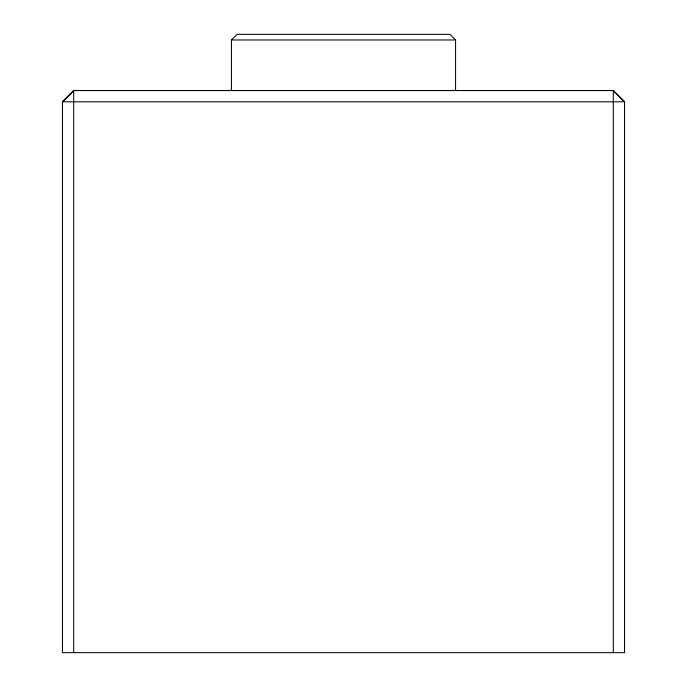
<?xml version="1.0" encoding="UTF-8"?>
<svg xmlns="http://www.w3.org/2000/svg" width="687" height="687" viewBox="0 0 687 687"><rect width="100%" height="100%" fill="white"/><g stroke="black" fill="none" stroke-linecap="round" stroke-linejoin="round"><path stroke-width="1.03" d="M73.698 90.504L62.457 101.805L62.457 652.65L624.543 652.65L624.543 101.805L613.302 90.504L73.698 90.504L73.698 652.65M231.433 90.504L231.433 39.975L237.041 34.35L449.959 34.35L455.567 39.975L455.567 90.504M231.433 39.975L455.567 39.975M613.302 90.504L613.302 652.65M73.698 90.555L62.457 101.805L624.543 101.805L613.302 90.555L73.698 90.555"/></g></svg>
